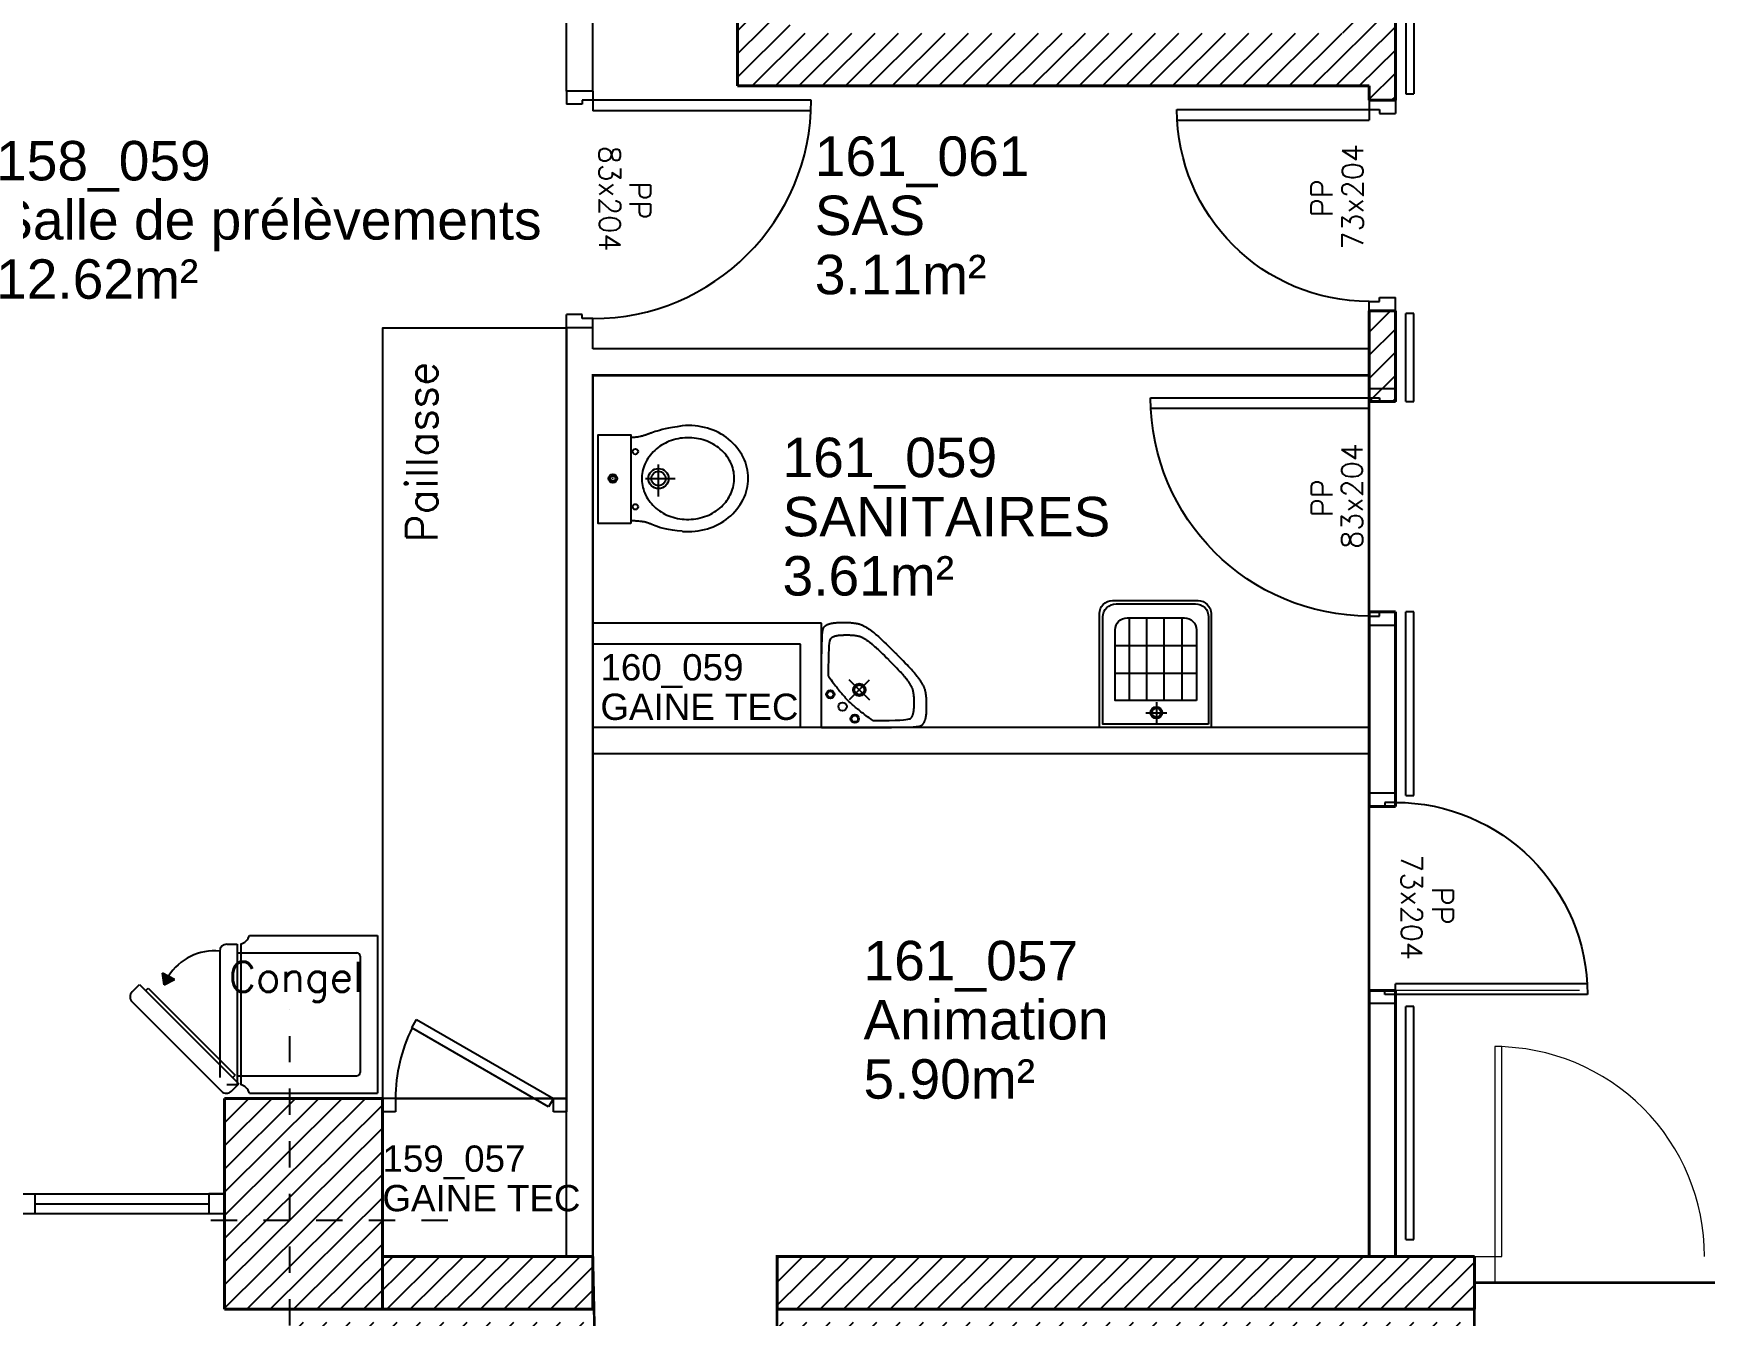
# Model space of a CAD drawing. Header units: metres. Extents: x -8 to 211, y -5 to 120.
# Drawn here: x 157.32 to 163.67, y 56.47 to 61.35 of the extents above; entities that cross this region are included whole.
import ezdxf
from ezdxf.enums import TextEntityAlignment as Align

# ---------------------------------------------------------------- set-up
doc = ezdxf.new("R2010")
doc.units = ezdxf.units.M
doc.header["$LTSCALE"] = 0.8
doc.header["$MEASUREMENT"] = 0
doc.linetypes.add('CACHÉ', pattern=[0.25, 0.125, -0.125])
doc.linetypes.add('CONTINU', pattern=[0])
doc.layers.get('0').update_dxf_attribs({"linetype": 'CONTINUOUS'})
for name, color, linetype in [('001axes', 7, 'CONTINUOUS'), ('A-EQTE-SANITAIRE', 5, 'CONTINUOUS'), ('A_AGENC', 204, 'CONTINUOUS'), ('A_CHASS', 4, 'CONTINUOUS'), ('A_EQMP', 142, 'CONTINUOUS'), ('A_Etiqu_Gaine', 7, 'CONTINUOUS'), ('A_Etiqu_Gaine_ancien', 7, 'CONTINUOUS'), ('A_Etiqu_Gaine_code', 7, 'CONTINUOUS'), ('A_Etiqu_Local', 7, 'CONTINUOUS'), ('A_HACH_STRUC', 7, 'CONTINUOUS'), ('A_MURS_CLOI', 7, 'CONTINUOUS'), ('EQuipement-main courante', 181, 'CONTINUOUS'), ('Z_Pole 11_Administratif', 8, 'CONTINUOUS')]:
    doc.layers.add(name, color=color, linetype=linetype)
for name, color, linetype, lineweight in [('A_MURS_STRU', 7, 'CONTINUOUS', 40), ('A_PORTE', 7, 'CONTINU', 0), ('A_SANI', 5, 'CONTINU', 0)]:
    doc.layers.add(name, color=color, linetype=linetype, lineweight=lineweight)
doc.styles.add('Attribut', font='arial.ttf')
doc.styles.add('ROMANS8', font='romans8', dxfattribs={"height": 10})

# ---------------------------------------------------------------- blocks, each defined once
blk = doc.blocks.new('BROCA1-G141')
at = {"layer": 'A-EQTE-SANITAIRE', "linetype": 'Continuous'}
for p, q in [((15.049496, 13.83873), (15.049496, 13.9608)), ((15.000668, 13.907089), (15.112972, 13.907089))]:
    blk.add_line(p, q, dxfattribs=at)
for points in [[(15.139828, 14.107285), (15.120464, 14.104358), (15.103278, 14.101451), (15.088104, 14.098583), (15.074776, 14.095774), (15.063127, 14.093043), (15.052992, 14.09041), (15.044204, 14.087893), (15.036599, 14.085514), (15.030008, 14.08329), (15.024268, 14.081243), (15.024268, 14.081243), (15.021664, 14.08029), (15.019208, 14.079381), (15.016879, 14.078511), (15.014652, 14.077675), (15.012506, 14.076869), (15.010418, 14.076087), (15.008365, 14.075324), (15.006325, 14.074576), (15.004275, 14.073838), (15.002193, 14.073105), (15.002193, 14.073105), (15.000062, 14.072373), (14.997883, 14.071647), (14.995667, 14.07093), (14.99342, 14.070227), (14.991152, 14.069544), (14.988871, 14.068886), (14.986584, 14.068257), (14.984302, 14.067662), (14.982031, 14.067106), (14.97978, 14.066594), (14.97978, 14.066594), (14.975365, 14.065712), (14.971086, 14.065006), (14.966967, 14.064456), (14.963031, 14.064042), (14.959299, 14.063746), (14.955796, 14.063548), (14.952543, 14.063427), (14.949563, 14.063365), (14.94688, 14.063342), (14.944515, 14.063339)], [(15.139828, 13.706894), (15.120464, 13.708589), (15.103278, 13.710692), (15.088104, 13.71312), (15.074776, 13.715791), (15.063127, 13.718626), (15.052992, 13.721542), (15.044204, 13.724458), (15.036599, 13.727293), (15.030008, 13.729965), (15.024268, 13.732393), (15.024268, 13.732393), (15.021664, 13.733492), (15.019208, 13.734515), (15.016879, 13.735465), (15.014652, 13.736347), (15.012506, 13.737166), (15.010418, 13.737925), (15.008365, 13.73863), (15.006325, 13.739285), (15.004275, 13.739895), (15.002193, 13.740463), (15.002193, 13.740463), (15.000062, 13.740994), (14.997883, 13.74149), (14.995667, 13.741952), (14.99342, 13.742381), (14.991152, 13.742778), (14.988871, 13.743144), (14.986584, 13.743481), (14.984302, 13.74379), (14.982031, 13.744072), (14.97978, 13.744329), (14.97978, 13.744329), (14.975362, 13.74477), (14.971067, 13.745123), (14.966902, 13.745398), (14.962875, 13.745605), (14.958994, 13.745753), (14.955268, 13.745852), (14.951705, 13.745912), (14.948313, 13.745943), (14.9451, 13.745955), (14.942074, 13.745956)]]:
    blk.add_lwpolyline(points, dxfattribs=at)
blk.add_lwpolyline([(15.140522, 13.705987, 0.092603), (15.235451, 13.716162, 0.097518), (15.315693, 13.758539, 0.107322), (15.371444, 13.827953, 0.116228), (15.390337, 13.908128, 0.11669), (15.371389, 13.988212, 0.108258), (15.315694, 14.057039, 0.098236), (15.235568, 14.098646, 0.092772), (15.140523, 14.107998, 0.094013)], format="xyb", dxfattribs=at)
blk.add_lwpolyline([(14.944515, 13.736191), (14.820004, 13.736191), (14.820004, 14.073105), (14.944515, 14.073105)], close=True, dxfattribs=at)
blk.add_lwpolyline([(15.337568, 13.910727, 0.110065), (15.323337, 13.968894, 0.102556), (15.283815, 14.019442, 0.093461), (15.227068, 14.051665, 0.087911), (15.158587, 14.062343, 0.087911), (15.090607, 14.048841, 0.093461), (15.035242, 14.014298, 0.102556), (14.997845, 13.962157, 0.110065), (14.986033, 13.903451, 0.110065), (15.000263, 13.845285, 0.102556), (15.039786, 13.794736, 0.093461), (15.096533, 13.762513, 0.087911), (15.165014, 13.751836, 0.087911), (15.232994, 13.765338, 0.093461), (15.288359, 13.799881, 0.102556), (15.325756, 13.852022, 0.110065)], format="xyb", close=True, dxfattribs=at)
for centre, radius in [((14.961605, 14.009628), 0.010462), ((14.876156, 13.907089), 0.01664), ((14.876156, 13.907089), 0.016619), ((14.876156, 13.907089), 0.009631), ((15.049496, 13.907089), 0.038283), ((15.049496, 13.907089), 0.027569), ((14.876156, 13.907089), 0.000007), ((14.961605, 13.799667), 0.010462)]:
    blk.add_circle(centre, radius, dxfattribs=at)
blk = doc.blocks.new('BROCA1-G143')
at = {"layer": 'A-EQTE-SANITAIRE', "linetype": 'Continuous'}
for p, q in [((16.839743, 13.063065), (16.839743, 13.37743)), ((16.839743, 13.063065), (16.839743, 13.37743)), ((16.905628, 13.063065), (16.905628, 13.37743)), ((16.971512, 13.063065), (16.971512, 13.37743)), ((17.039278, 13.063065), (17.039278, 13.37743)), ((16.785154, 13.272953), (17.09387, 13.272953)), ((16.785154, 13.16754), (17.09387, 13.16754)), ((16.785154, 13.167538), (17.09387, 13.167538)), ((16.941767, 13.057196), (16.941767, 12.976889)), ((16.901613, 13.017042), (16.98192, 13.017042))]:
    blk.add_line(p, q, dxfattribs=at)
for points in [[(17.149967, 12.960915), (16.725264, 12.960915), (16.725264, 13.393494, -0.414214), (16.775263, 13.443494), (17.099966, 13.443493, -0.414214), (17.149966, 13.393494)], [(17.140051, 12.973038), (16.73847, 12.973038), (16.73847, 13.380997, -0.414214), (16.788469, 13.430997), (17.090052, 13.430996, -0.414214), (17.140052, 13.380997)], [(17.09387, 13.063065), (16.785154, 13.063065), (16.785154, 13.33243, -0.414214), (16.830153, 13.37743), (17.048868, 13.37743, -0.414214), (17.093868, 13.33243)]]:
    blk.add_lwpolyline(points, format="xyb", close=True, dxfattribs=at)
for radius in [0.022233, 0.016595]:
    blk.add_circle((16.941767, 13.017042), radius, dxfattribs=at)
blk = doc.blocks.new('BROCA1-G145')
at = {"layer": 'A-EQTE-SANITAIRE', "linetype": 'Continuous'}
for points in [[(15.669083, 12.960915), (15.669084, 13.018017), (15.6691, 13.06972), (15.669145, 13.116198), (15.669238, 13.157625), (15.669394, 13.194175), (15.669629, 13.226023), (15.66996, 13.253341), (15.670404, 13.276305), (15.670976, 13.295088), (15.671694, 13.309864), (15.671694, 13.309864), (15.672111, 13.315815), (15.672569, 13.320896), (15.673066, 13.325193), (15.673602, 13.328795), (15.674176, 13.331788), (15.674787, 13.334262), (15.675436, 13.336302), (15.676121, 13.337997), (15.676843, 13.339435), (15.6776, 13.340702), (15.6776, 13.340702), (15.678392, 13.341873), (15.679226, 13.34297), (15.680105, 13.344001), (15.681037, 13.344974), (15.682025, 13.345897), (15.683077, 13.346779), (15.684197, 13.347628), (15.685392, 13.348452), (15.686667, 13.34926), (15.688027, 13.35006), (15.688027, 13.35006), (15.689477, 13.350857), (15.691022, 13.351647), (15.692664, 13.352426), (15.694407, 13.353187), (15.696253, 13.353923), (15.698206, 13.354629), (15.700268, 13.355298), (15.702443, 13.355924), (15.704734, 13.356502), (15.707144, 13.357025), (15.707144, 13.357025), (15.709675, 13.357489), (15.712326, 13.357897), (15.715094, 13.358253), (15.717977, 13.358561), (15.720972, 13.358828), (15.724078, 13.359056), (15.727292, 13.359251), (15.73061, 13.359417), (15.734032, 13.359559), (15.737555, 13.359681), (15.737555, 13.359681), (15.741173, 13.359787), (15.744874, 13.359875), (15.74864, 13.359941), (15.752456, 13.359981), (15.756305, 13.359992), (15.760171, 13.359971), (15.764038, 13.359915), (15.767889, 13.359819), (15.771709, 13.359681), (15.775481, 13.359497), (15.775481, 13.359497), (15.779189, 13.359265), (15.782821, 13.358986), (15.786365, 13.358665), (15.78981, 13.358305), (15.793143, 13.357909), (15.796352, 13.357481), (15.799427, 13.357023), (15.802355, 13.35654), (15.805124, 13.356036), (15.807722, 13.355512), (15.807722, 13.355512), (15.810146, 13.354971), (15.81242, 13.354402), (15.814578, 13.353795), (15.816653, 13.353137), (15.818678, 13.352417), (15.820685, 13.351623), (15.822708, 13.350742), (15.82478, 13.349764), (15.826933, 13.348677), (15.829202, 13.347468), (15.829202, 13.347468), (15.831609, 13.34613), (15.83414, 13.344673), (15.836774, 13.34311), (15.839487, 13.341455), (15.842255, 13.339721), (15.845056, 13.337922), (15.847867, 13.336072), (15.850664, 13.334184), (15.853426, 13.332271), (15.856128, 13.330348), (15.856128, 13.330348), (15.858753, 13.328425), (15.861307, 13.326501), (15.863799, 13.324572), (15.86624, 13.322635), (15.86864, 13.320686), (15.87101, 13.31872), (15.873361, 13.316735), (15.875702, 13.314727), (15.878044, 13.312691), (15.880397, 13.310624), (15.880397, 13.310624), (15.885186, 13.306367), (15.890179, 13.301855), (15.895491, 13.296969), (15.901238, 13.291593), (15.907538, 13.285611), (15.914505, 13.278906), (15.922256, 13.27136), (15.930906, 13.262858), (15.940573, 13.253282), (15.951371, 13.242516)], [(15.669083, 12.960915), (15.726307, 12.96079), (15.778108, 12.960705), (15.824662, 12.960673), (15.866147, 12.960707), (15.902738, 12.96082), (15.934613, 12.961027), (15.961949, 12.961341), (15.984921, 12.961776), (16.003708, 12.962344), (16.018485, 12.963059), (16.018485, 12.963059), (16.024437, 12.963476), (16.029517, 12.963933), (16.033815, 12.964429), (16.037417, 12.964963), (16.040411, 12.965536), (16.042885, 12.966147), (16.044926, 12.966794), (16.046621, 12.967479), (16.048059, 12.9682), (16.049327, 12.968956), (16.049327, 12.968956), (16.050498, 12.969749), (16.051595, 12.970583), (16.052626, 12.971463), (16.053599, 12.972395), (16.054523, 12.973385), (16.055405, 12.974438), (16.056254, 12.97556), (16.057078, 12.976756), (16.057886, 12.978032), (16.058685, 12.979393), (16.058685, 12.979393), (16.059482, 12.980845), (16.060273, 12.982391), (16.061052, 12.984035), (16.061813, 12.985779), (16.062549, 12.987626), (16.063255, 12.989579), (16.063924, 12.991642), (16.064551, 12.993818), (16.06513, 12.996109), (16.065653, 12.998519), (16.065653, 12.998519), (16.066118, 13.001049), (16.066527, 13.003699), (16.066884, 13.006466), (16.067194, 13.009348), (16.067461, 13.012342), (16.06769, 13.015446), (16.067886, 13.018658), (16.068053, 13.021976), (16.068196, 13.025397), (16.068319, 13.028919), (16.068319, 13.028919), (16.068425, 13.032538), (16.068512, 13.036238), (16.068578, 13.040005), (16.068618, 13.043821), (16.068629, 13.047671), (16.068608, 13.051538), (16.068551, 13.055406), (16.068454, 13.059258), (16.068315, 13.063078), (16.06813, 13.06685), (16.06813, 13.06685), (16.067897, 13.070558), (16.067618, 13.074191), (16.067296, 13.077735), (16.066935, 13.081179), (16.066538, 13.084511), (16.066109, 13.087721), (16.065651, 13.090794), (16.065168, 13.093721), (16.064662, 13.096489), (16.064138, 13.099087), (16.064138, 13.099087), (16.063596, 13.101509), (16.063027, 13.103782), (16.062419, 13.105939), (16.06176, 13.108013), (16.061039, 13.110036), (16.060244, 13.112043), (16.059364, 13.114065), (16.058385, 13.116137), (16.057298, 13.118291), (16.056089, 13.12056), (16.056089, 13.12056), (16.054751, 13.122968), (16.053294, 13.125501), (16.051732, 13.128136), (16.050077, 13.13085), (16.048343, 13.13362), (16.046545, 13.136423), (16.044695, 13.139236), (16.042807, 13.142035), (16.040895, 13.144798), (16.038972, 13.147501), (16.038972, 13.147501), (16.037048, 13.150126), (16.035124, 13.15268), (16.033195, 13.155172), (16.031258, 13.157612), (16.029308, 13.160012), (16.027343, 13.162381), (16.025357, 13.164731), (16.023348, 13.167071), (16.021312, 13.169413), (16.019245, 13.171766), (16.019245, 13.171766), (16.014988, 13.176554), (16.010475, 13.181547), (16.005589, 13.18686), (16.000214, 13.192609), (15.994233, 13.198909), (15.98753, 13.205877), (15.979987, 13.213628), (15.971489, 13.222278), (15.961918, 13.231942), (15.951158, 13.242737)]]:
    blk.add_lwpolyline(points, dxfattribs=at)
blk = doc.blocks.new('BROCA1-G144')
at = {"layer": 'A-EQTE-SANITAIRE', "linetype": 'Continuous'}
for q in [(15.773973, 13.065353), (15.773988, 13.142448), (15.851075, 13.142448), (15.85109, 13.065353)]:
    blk.add_line((15.812547, 13.103897), q, dxfattribs=at)
for points in [[(15.695832, 13.15593), (15.695941, 13.190033), (15.696284, 13.218005), (15.696834, 13.240489), (15.697562, 13.25813), (15.69844, 13.27157), (15.699441, 13.281453), (15.700534, 13.288423), (15.701693, 13.293123), (15.702889, 13.296198), (15.704094, 13.29829), (15.704094, 13.29829), (15.704693, 13.299157), (15.705297, 13.299949), (15.705916, 13.300677), (15.70656, 13.30135), (15.707238, 13.301979), (15.70796, 13.302574), (15.708736, 13.303145), (15.709576, 13.303701), (15.71049, 13.304254), (15.711487, 13.304813), (15.711487, 13.304813), (15.712576, 13.305385), (15.713759, 13.305967), (15.715037, 13.306552), (15.716409, 13.307133), (15.717876, 13.307705), (15.719439, 13.30826), (15.721099, 13.308792), (15.722855, 13.309295), (15.724709, 13.309762), (15.72666, 13.310186), (15.72666, 13.310186), (15.728709, 13.310562), (15.730855, 13.310893), (15.733096, 13.311183), (15.735429, 13.311434), (15.737853, 13.311651), (15.740367, 13.311837), (15.742969, 13.311996), (15.745656, 13.312131), (15.748427, 13.312247), (15.75128, 13.312346), (15.75128, 13.312346), (15.754212, 13.312432), (15.757211, 13.312503), (15.760264, 13.312556), (15.763357, 13.312588), (15.766477, 13.312597), (15.769612, 13.312579), (15.772746, 13.312533), (15.775869, 13.312455), (15.778965, 13.312342), (15.782022, 13.312192), (15.782022, 13.312192), (15.785026, 13.312003), (15.787969, 13.311777), (15.79084, 13.311517), (15.79363, 13.311224), (15.796329, 13.310903), (15.798928, 13.310556), (15.801417, 13.310185), (15.803787, 13.309793), (15.806029, 13.309383), (15.808132, 13.308959), (15.808132, 13.308959), (15.810093, 13.308519), (15.811934, 13.308058), (15.81368, 13.307566), (15.815359, 13.307032), (15.816998, 13.306448), (15.818622, 13.305804), (15.82026, 13.30509), (15.821937, 13.304298), (15.82368, 13.303417), (15.825517, 13.302438), (15.825517, 13.302438), (15.827466, 13.301355), (15.829516, 13.300175), (15.831649, 13.29891), (15.833845, 13.297571), (15.836087, 13.296167), (15.838356, 13.294711), (15.840632, 13.293213), (15.842898, 13.291685), (15.845135, 13.290136), (15.847323, 13.288579), (15.847323, 13.288579), (15.849449, 13.287022), (15.851517, 13.285464), (15.853534, 13.283902), (15.855511, 13.282332), (15.857455, 13.280753), (15.859374, 13.279161), (15.861277, 13.277553), (15.863173, 13.275926), (15.86507, 13.274277), (15.866977, 13.272603), (15.866977, 13.272603), (15.870856, 13.269155), (15.874901, 13.2655), (15.879206, 13.261543), (15.883864, 13.257189), (15.888969, 13.252345), (15.894615, 13.246914), (15.900896, 13.240803), (15.907905, 13.233916), (15.915737, 13.226159), (15.924485, 13.217438)], [(15.864564, 12.98719), (15.898665, 12.987305), (15.926636, 12.987652), (15.949121, 12.988204), (15.966762, 12.988933), (15.980203, 12.989811), (15.990087, 12.99081), (15.997059, 12.991902), (16.00176, 12.99306), (16.004836, 12.994255), (16.006929, 12.99546), (16.006929, 12.99546), (16.007797, 12.996059), (16.008589, 12.996663), (16.009317, 12.997283), (16.009991, 12.997927), (16.01062, 12.998605), (16.011215, 12.999328), (16.011785, 13.000105), (16.012342, 13.000946), (16.012894, 13.001861), (16.013453, 13.002858), (16.013453, 13.002858), (16.014024, 13.003948), (16.014606, 13.005131), (16.01519, 13.006409), (16.015771, 13.007781), (16.016342, 13.009249), (16.016897, 13.010812), (16.017428, 13.012472), (16.01793, 13.014228), (16.018396, 13.016082), (16.018819, 13.018033), (16.018819, 13.018033), (16.019195, 13.020083), (16.019525, 13.022228), (16.019814, 13.024469), (16.020064, 13.026802), (16.020281, 13.029226), (16.020466, 13.03174), (16.020624, 13.034341), (16.020759, 13.037028), (16.020874, 13.039798), (16.020973, 13.042651), (16.020973, 13.042651), (16.021059, 13.045582), (16.021129, 13.04858), (16.021182, 13.051632), (16.021214, 13.054724), (16.021223, 13.057843), (16.021205, 13.060976), (16.021159, 13.06411), (16.021081, 13.067232), (16.020968, 13.070327), (16.020818, 13.073383), (16.020818, 13.073383), (16.020629, 13.076388), (16.020403, 13.07933), (16.020142, 13.082201), (16.01985, 13.084992), (16.019529, 13.087691), (16.019182, 13.090291), (16.018811, 13.092781), (16.018419, 13.095151), (16.01801, 13.097394), (16.017586, 13.099497), (16.017586, 13.099497), (16.017147, 13.10146), (16.016686, 13.103301), (16.016194, 13.105048), (16.015661, 13.106728), (16.015078, 13.108367), (16.014434, 13.109993), (16.013721, 13.111631), (16.012929, 13.113308), (16.012049, 13.115053), (16.01107, 13.11689), (16.01107, 13.11689), (16.009988, 13.11884), (16.008809, 13.120891), (16.007544, 13.123024), (16.006204, 13.125222), (16.004801, 13.127464), (16.003345, 13.129734), (16.001847, 13.132011), (16.000319, 13.134277), (15.998771, 13.136514), (15.997214, 13.138702), (15.997214, 13.138702), (15.995656, 13.140829), (15.994098, 13.142897), (15.992536, 13.144915), (15.990967, 13.146892), (15.989388, 13.148835), (15.987795, 13.150755), (15.986187, 13.152658), (15.98456, 13.154554), (15.982911, 13.15645), (15.981236, 13.158357), (15.981236, 13.158357), (15.977788, 13.162235), (15.974132, 13.16628), (15.970174, 13.170583), (15.96582, 13.17524), (15.960975, 13.180343), (15.955544, 13.185987), (15.949433, 13.192265), (15.942547, 13.199271), (15.934792, 13.207099), (15.926072, 13.215843)], [(15.695832, 13.15593), (15.700882, 13.148529), (15.705617, 13.14173), (15.710067, 13.135475), (15.714265, 13.129702), (15.718243, 13.124352), (15.722032, 13.119365), (15.725664, 13.114681), (15.729171, 13.11024), (15.732585, 13.105981), (15.735936, 13.101845), (15.735936, 13.101845), (15.739255, 13.097779), (15.742561, 13.093764), (15.745869, 13.089785), (15.749197, 13.08583), (15.752561, 13.081885), (15.755977, 13.077939), (15.759462, 13.073978), (15.763032, 13.069989), (15.766704, 13.065958), (15.770494, 13.061874)], [(15.864564, 12.98719), (15.857163, 12.992238), (15.850364, 12.996972), (15.844108, 13.001422), (15.838334, 13.00562), (15.832983, 13.009599), (15.827995, 13.013389), (15.82331, 13.017023), (15.818867, 13.020531), (15.814608, 13.023946), (15.810472, 13.0273), (15.810472, 13.0273), (15.806406, 13.030621), (15.802391, 13.033928), (15.798413, 13.037238), (15.794458, 13.040567), (15.790514, 13.043933), (15.786567, 13.04735), (15.782605, 13.050837), (15.778614, 13.054409), (15.774581, 13.058082), (15.770494, 13.061874)]]:
    blk.add_lwpolyline(points, dxfattribs=at)
for centre, radius in [((15.702607, 13.08683), 0.015902), ((15.702607, 13.08683), 0.012175), ((15.812547, 13.103897), 0.023709), ((15.812547, 13.103897), 0.018487), ((15.749024, 13.040398), 0.015914), ((15.795457, 12.993965), 0.015902), ((15.795457, 12.993965), 0.012175)]:
    blk.add_circle(centre, radius, dxfattribs=at)
at = {"layer": 'A-EQTE-SANITAIRE'}
blk.add_blockref('BROCA1-G145', (0, 0), dxfattribs=at)
blk = doc.blocks.new('A_Etiqu_Local')
at = {"style": 'Attribut', "flags": 1}
for tag, p in [('CODE_HOPITAL', (-0.4463, 1.632)), ('CODE_SITE', (-0.4463, 1.407)), ('CODE_BATIMENT', (-0.4463, 1.182)), ('CODE_SECTEUR', (-0.4463, 0.957)), ('CODE_ETAGE', (-0.4463, 0.732)), ('NOM_NORMALISE', (-0.4463, -0.843)), ('SECTEUR_ACTIVITE', (-0.4463, -1.068)), ('SOUS_SECTEUR_ACTIVITE', (-0.4463, -1.293)), ('VOLUME', (-0.4463, -1.518)), ('SERVICE', (-0.4463, -1.743)), ('CODE_UG', (-0.4463, -1.968)), ('CODE_UA', (-0.4463, -2.193)), ('CODE_POLE', (-0.4463, -2.418)), ('OCCUPANT_EXTERNE', (-0.4463, -2.643)), ('DISPONIBILITE', (-0.4463, -2.868)), ('ACCES_HANDICAPES', (-0.4463, -3.093)), ('NATURE_SOL', (-0.4463, -3.318)), ('RISQUE_LABORATOIRE', (-0.4463, -3.543)), ('AMIANTE', (-0.4463, -3.768))]:
    blk.add_attdef(tag, p, '', height=0.15, dxfattribs=at)
at = {"layer": 'A_Etiqu_Local', "style": 'Attribut'}
for tag, p in [('CODE_PIECE', (-0.4463, 0.282)), ('NOM_USAGE', (-0.4463, 0.057)), ('SURFACE', (-0.4463, -0.168))]:
    blk.add_attdef(tag, p, '', height=0.15, dxfattribs=at)
blk = doc.blocks.new('A_Etiqu_Gaine')
at = {"style": 'Attribut', "flags": 1}
for tag, p in [('CODE_HOPITAL', (-0.4323, 0.8651)), ('CODE_SITE', (-0.4323, 0.7151)), ('CODE_BATIMENT', (-0.4323, 0.5651)), ('CODE_SECTEUR', (-0.4323, 0.4151)), ('CODE_ETAGE', (-0.4323, 0.2651)), ('NOM_NORMALISE', (-0.4323, -0.3349)), ('SECTEUR_ACTIVITE', (-0.4323, -0.4849)), ('SOUS_SECTEUR_ACTIVITE', (-0.4323, -0.6349)), ('SURFACE', (-0.4323, -0.7849)), ('CODE_UG', (-0.4323, -0.9349)), ('CODE_POLE', (-0.4323, -1.0849)), ('AMIANTE', (-0.4323, -1.2349))]:
    blk.add_attdef(tag, p, '', height=0.1, dxfattribs=at)
at = {"layer": 'A_Etiqu_Gaine', "style": 'Attribut'}
blk.add_attdef('NOM_USAGE', (-0.4323, -0.1849), '', height=0.1, dxfattribs=at)
at = {"layer": 'A_Etiqu_Gaine_ancien', "style": 'Attribut'}
blk.add_attdef('CODE_PIECE_ANCIEN', (-0.4323, 0.1151), '', height=0.1, dxfattribs=at)
at = {"layer": 'A_Etiqu_Gaine_code', "style": 'Attribut'}
blk.add_attdef('CODE_PIECE', (-0.4323, -0.0349), '', height=0.1, dxfattribs=at)
blk = doc.blocks.new('P80bt10')
for p, q in [((0.035, 0.93), (0.035, 0.1)), ((0.075, 0.929), (0.075, 0.1)), ((0, 0.1), (0, 0)), ((0, 0.1), (0.035, 0.1)), ((0.035, 0.1), (0.075, 0.1)), ((0.035, 0.1), (0.035, 0.06)), ((0.865, 0.1), (0.865, 0.06)), ((0.9, 0.1), (0.865, 0.1)), ((0.9, 0.1), (0.9, 0)), ((0, 0), (0.05, 0)), ((0.035, 0.06), (0.05, 0.06)), ((0.05, 0.06), (0.05, 0)), ((0.865, 0.06), (0.85, 0.06)), ((0.85, 0.06), (0.85, 0)), ((0.9, 0), (0.85, 0))]:
    blk.add_line(p, q)
blk.add_arc((0.035, 0.1), 0.83, 0, 90)
at = {"style": 'ROMANS8'}
for tag, p in [('DEF', (0.4163, 0.239)), ('DIM', (0.4087, 0.1245))]:
    blk.add_attdef(tag, text='', height=0.08, dxfattribs=at).set_placement(p, align=Align.CENTER)
blk = doc.blocks.new('P70bt10')
for p, q in [((0.035, 0.83), (0.035, 0.1)), ((0.075, 0.8289), (0.075, 0.1)), ((0, 0.1), (0, 0)), ((0, 0.1), (0.035, 0.1)), ((0.035, 0.1), (0.075, 0.1)), ((0.035, 0.1), (0.035, 0.06)), ((0.8, 0.1), (0.765, 0.1)), ((0.765, 0.1), (0.765, 0.06)), ((0.8, 0.1), (0.8, 0)), ((0, 0), (0.05, 0)), ((0.035, 0.06), (0.05, 0.06)), ((0.05, 0.06), (0.05, 0)), ((0.75, 0.06), (0.75, 0)), ((0.765, 0.06), (0.75, 0.06)), ((0.8, 0), (0.75, 0))]:
    blk.add_line(p, q)
blk.add_arc((0.035, 0.1), 0.73, 0, 90)
at = {"style": 'ROMANS8'}
for tag, p in [('DEF', (0.372, 0.2395)), ('DIM', (0.3671, 0.1221))]:
    blk.add_attdef(tag, text='', height=0.08, dxfattribs=at).set_placement(p, align=Align.CENTER)

msp = doc.modelspace()

# ---------------------------------------------------------------- hatches: boundary and pattern name
at = {"layer": 'A_HACH_STRUC'}
h = msp.add_hatch(dxfattribs=at)
h.set_pattern_fill('ANSI31', color=8, scale=0.5, angle=359.76959, style=0)
h.set_pattern_definition([(44.7696, (159.99121, 61.094674), (-0.0440161, 0.0443715), [])])
h.paths.add_polyline_path([(162.4912, 61.9495), (162.2912, 61.9495), (162.2912, 61.3495), (160.1912, 61.3495), (160.1912, 62.2176), (159.9912, 62.2176), (159.9912, 61.1495), (162.3912, 61.1495), (162.3912, 61.0947), (162.4912, 61.0947), (162.4912, 61.2947)])
h = msp.add_hatch(dxfattribs=at)
h.set_pattern_fill('ANSI31', color=8, scale=0.5, angle=359.76959, style=0)
h.set_pattern_definition([(44.77, (162.39121, 59.94948), (-0.044016, 0.044372), [])])
h.paths.add_polyline_path([(162.4912, 60.2947), (162.3912, 60.2947), (162.3912, 59.9495), (162.3912, 59.9495), (162.4912, 59.9495)])
h = msp.add_hatch(dxfattribs=at)
h.set_pattern_fill('ANSI31', color=8, scale=0.5, angle=359.76959, style=0)
h.paths.add_polyline_path([(159.4412, 56.6995), (158.6412, 56.6995), (158.6412, 56.4995), (159.4412, 56.4995)])
h.paths.add_polyline_path([(159.4412, 56.4495), (158.2899, 56.4495), (158.2899, 56.3495), (158.3914, 56.3495), (158.3914, 56.2495), (158.4212, 56.2495), (159.4412, 56.2495)])
h.paths.add_polyline_path([(158.6412, 56.8373), (158.2899, 56.8373), (158.2899, 56.4995), (158.6412, 56.4995)])
h.paths.add_polyline_path([(158.2899, 56.8373), (158.0412, 56.8373), (158.0412, 56.4995), (158.2899, 56.4995)])
h.paths.add_polyline_path([(158.2899, 57.2995), (158.0412, 57.2995), (158.0412, 56.8373), (158.2899, 56.8373)])
h.paths.add_polyline_path([(158.6412, 57.2995), (158.2899, 57.2995), (158.2899, 56.8373), (158.6412, 56.8373)])
h = msp.add_hatch(dxfattribs=at)
h.set_pattern_fill('ANSI31', color=8, scale=0.5, angle=359.76959, style=0)
h.set_pattern_definition([(44.7696, (160.141204, 56.249464), (-0.0440161, 0.0443715), [])])
h.paths.add_polyline_path([(162.7914, 56.6995), (160.1412, 56.6995), (160.1412, 56.4995), (162.7914, 56.4995)])
h.paths.add_polyline_path([(162.7914, 56.4495), (160.1412, 56.4495), (160.1412, 56.2495), (162.7914, 56.2495)])

# ---------------------------------------------------------------- linework, layer by layer
at = {"layer": '001axes', "color": 8, "linetype": 'CACHÉ'}
for p, q in [((158.2899, 56.0373), (158.2899, 57.6373)), ((157.9898, 56.8373), (158.8898, 56.8373))]:
    msp.add_line(p, q, dxfattribs=at)
at = {"layer": 'A_AGENC', "color": 8}
for p, q in [((158.7535, 57.5683), (158.7715, 57.5995)), ((159.2732, 57.2683), (158.7535, 57.5683)), ((158.7715, 57.5995), (159.2912, 57.2995)), ((158.6911, 57.2995), (158.6412, 57.2995)), ((158.6911, 57.2995), (159.3412, 57.2995)), ((158.6912, 57.2995), (158.6912, 57.2495)), ((159.2912, 57.2995), (159.2732, 57.2683)), ((159.2912, 57.2495), (159.2912, 57.2995)), ((158.6912, 57.2495), (158.6412, 57.2495)), ((159.3412, 57.2495), (159.2912, 57.2495))]:
    msp.add_line(p, q, dxfattribs=at)
msp.add_arc((159.2912, 57.2995), 0.6001, 153.43368, 180.00001, dxfattribs=at)
at = {"layer": 'A_CHASS', "color": 8}
for p, q in [((151.0412, 56.937), (158.0412, 56.937)), ((157.3212, 56.862), (157.3212, 56.937)), ((158.0412, 56.937), (158.0412, 56.862)), ((151.0412, 56.862), (158.0412, 56.862)), ((157.3212, 56.8995), (157.9812, 56.8995))]:
    msp.add_line(p, q, dxfattribs=at)
at = {"layer": 'A_EQMP', "color": 8, "linetype": 'Continuous'}
for p, q in [((158.0497, 57.8866), (158.0894, 57.8866)), ((158.0894, 57.8866), (158.0894, 57.3528)), ((158.1027, 57.8866), (158.1027, 57.3528)), ((158.1358, 57.9197), (158.6232, 57.9197)), ((158.6232, 57.9197), (158.6232, 57.3197)), ((158.0232, 57.8601), (158.0232, 57.3793)), ((158.0894, 57.8535), (158.5437, 57.8535)), ((158.557, 57.8403), (158.557, 57.3992)), ((157.8517, 57.7524), (157.8054, 57.7761)), ((157.812, 57.732), (157.8054, 57.7761)), ((157.806, 57.7758), (157.8055, 57.7753)), ((157.8068, 57.7754), (157.8057, 57.7742)), ((157.8072, 57.7752), (157.8058, 57.7737)), ((157.8076, 57.775), (157.8058, 57.7732)), ((157.808, 57.7748), (157.8059, 57.7727)), ((157.8088, 57.7744), (157.8061, 57.7716)), ((157.8092, 57.7742), (157.8061, 57.7711)), ((157.81, 57.7738), (157.8063, 57.7701)), ((157.8104, 57.7736), (157.8065, 57.769)), ((157.8112, 57.7732), (157.8065, 57.7685)), ((157.8119, 57.7728), (157.8067, 57.7675)), ((157.8123, 57.7726), (157.8068, 57.767)), ((157.8127, 57.7724), (157.8068, 57.7665)), ((157.8131, 57.7722), (157.8069, 57.7659)), ((157.8139, 57.7717), (157.8071, 57.7649)), ((157.8143, 57.7715), (157.8072, 57.7644)), ((157.8151, 57.7711), (157.8073, 57.7634)), ((157.8159, 57.7707), (157.8075, 57.7623)), ((157.8163, 57.7705), (157.8076, 57.7613)), ((157.8171, 57.7701), (157.8077, 57.7608)), ((157.8178, 57.7697), (157.8078, 57.7597)), ((157.8182, 57.7695), (157.8079, 57.7592)), ((157.819, 57.7691), (157.8081, 57.7582)), ((157.8198, 57.7687), (157.8082, 57.7572)), ((157.8202, 57.7685), (157.8084, 57.7561)), ((157.8214, 57.7679), (157.8085, 57.7551)), ((157.8218, 57.7677), (157.8086, 57.7546)), ((157.8222, 57.7675), (157.8087, 57.7541)), ((157.8233, 57.7669), (157.8089, 57.7525)), ((157.8237, 57.7667), (157.809, 57.752)), ((157.8241, 57.7665), (157.8091, 57.7515)), ((157.8253, 57.7659), (157.8093, 57.7499)), ((157.8257, 57.7657), (157.8094, 57.7494)), ((157.8261, 57.7655), (157.8096, 57.7484)), ((157.8273, 57.7649), (157.8097, 57.7473)), ((157.8277, 57.7647), (157.8098, 57.7468)), ((157.8281, 57.7645), (157.8099, 57.7463)), ((157.8292, 57.7639), (157.8101, 57.7447)), ((157.8296, 57.7637), (157.8102, 57.7442)), ((157.8304, 57.7633), (157.8103, 57.7432)), ((157.8312, 57.7629), (157.8105, 57.7422)), ((157.8316, 57.7627), (157.8106, 57.7416)), ((157.8324, 57.7623), (157.8107, 57.7406)), ((157.8328, 57.7621), (157.8108, 57.7401)), ((157.8336, 57.7617), (157.8109, 57.7391)), ((157.8344, 57.7613), (157.8111, 57.738)), ((157.8351, 57.7609), (157.8113, 57.737)), ((157.8355, 57.7607), (157.8113, 57.7365)), ((157.8363, 57.7603), (157.8115, 57.7354)), ((157.8371, 57.7599), (157.8116, 57.7344)), ((157.8375, 57.7597), (157.8118, 57.7334)), ((157.8383, 57.7593), (157.8119, 57.7328)), ((157.8387, 57.7591), (157.812, 57.7323)), ((157.812, 57.732), (157.8517, 57.7524)), ((157.8395, 57.7587), (157.8136, 57.7328)), ((157.8403, 57.7583), (157.816, 57.734)), ((157.841, 57.7578), (157.8185, 57.7353)), ((157.8414, 57.7576), (157.8197, 57.7359)), ((157.8422, 57.7572), (157.8221, 57.7372)), ((157.843, 57.7568), (157.8246, 57.7384)), ((157.8434, 57.7566), (157.8258, 57.7391)), ((157.8442, 57.7562), (157.8283, 57.7403)), ((157.8446, 57.756), (157.8295, 57.741)), ((157.8454, 57.7556), (157.8319, 57.7422)), ((157.8462, 57.7552), (157.8344, 57.7435)), ((157.8465, 57.755), (157.8356, 57.7441)), ((157.8473, 57.7546), (157.8381, 57.7454)), ((157.8485, 57.754), (157.8417, 57.7473)), ((157.8489, 57.7538), (157.843, 57.7479)), ((157.8493, 57.7536), (157.8442, 57.7485)), ((157.8497, 57.7534), (157.8454, 57.7491)), ((157.8505, 57.753), (157.8479, 57.7504)), ((157.8509, 57.7528), (157.8491, 57.751)), ((157.8513, 57.7526), (157.8503, 57.7517)), ((157.6898, 57.7049), (157.7179, 57.7329)), ((157.7179, 57.7329), (158.0954, 57.3555)), ((157.7413, 57.7095), (157.7507, 57.7189)), ((157.7507, 57.7189), (158.0813, 57.3883)), ((157.6898, 57.6674), (158.0298, 57.3274)), ((158.0497, 57.3528), (158.0894, 57.3528)), ((158.0673, 57.3274), (158.0954, 57.3555)), ((158.072, 57.3789), (158.0813, 57.3883)), ((158.0894, 57.3859), (158.5437, 57.3859)), ((158.1358, 57.3197), (158.6232, 57.3197))]:
    msp.add_line(p, q, dxfattribs=at)
msp.add_lwpolyline([(159.3412, 60.2297), (159.3412, 57.2995), (158.6426, 57.2995), (158.6426, 60.2297)], close=True, dxfattribs=at)
for centre, radius, start, end in [((158.0029, 57.6555), 0.2057, 84.34012, 148.04305), ((158.0497, 57.8601), 0.0265, 90, 180), ((158.0914, 57.931), 0.0457, 284.22157, 345.77843), ((158.5437, 57.8403), 0.0132, 0, 90), ((157.7086, 57.6861), 0.0265, 135, 225), ((158.0914, 57.3085), 0.0457, 14.22157, 75.77843), ((158.5437, 57.3992), 0.0132, 270, 0), ((158.0485, 57.3461), 0.0265, 225, 315)]:
    msp.add_arc(centre, radius, start, end, dxfattribs=at)
at = {"layer": 'A_MURS_CLOI', "color": 8, "linetype": 'Continuous'}
for p, q in [((159.3412, 61.1297), (159.3412, 61.4495)), ((159.4412, 61.1297), (159.4412, 61.4495)), ((159.4412, 61.1297), (159.3412, 61.1297)), ((159.4412, 60.2297), (159.3412, 60.2297)), ((159.3412, 56.6995), (159.3412, 60.2297)), ((159.4412, 60.1495), (159.4412, 60.2297)), ((162.3912, 60.1495), (159.4412, 60.1495)), ((162.3912, 60.0495), (159.4412, 60.0495)), ((159.4412, 59.107), (159.4412, 60.0495)), ((160.3103, 59.107), (159.4412, 59.107)), ((160.3103, 58.7104), (160.3103, 59.107)), ((160.2303, 59.027), (159.4412, 59.027)), ((159.4412, 58.7104), (159.4412, 59.027)), ((160.2303, 58.7104), (160.2303, 59.027)), ((162.3912, 58.7104), (159.4412, 58.7104)), ((162.3912, 58.6104), (159.4412, 58.6104)), ((159.4412, 56.6995), (159.4412, 58.6104)), ((158.6412, 57.2495), (158.6412, 57.2995)), ((159.3412, 57.2995), (159.3412, 57.2495)), ((158.0412, 56.937), (157.9812, 56.937)), ((157.9812, 56.937), (157.9812, 56.862)), ((158.0412, 56.862), (158.0412, 56.937)), ((157.9812, 56.862), (158.0412, 56.862))]:
    msp.add_line(p, q, dxfattribs=at)
at = {"layer": 'A_MURS_STRU', "color": 8, "linetype": 'Continuous'}
for p, q in [((159.9912, 63.8495), (159.9912, 61.1495)), ((162.4912, 61.0947), (162.4912, 61.9495)), ((159.9912, 61.1495), (162.3912, 61.1495)), ((162.3912, 61.1495), (162.3912, 61.0947)), ((162.3912, 61.0947), (162.4912, 61.0947)), ((162.4912, 60.2947), (162.3912, 60.2947)), ((162.3912, 59.9495), (162.3912, 60.2947)), ((162.4912, 59.9495), (162.4912, 60.2947)), ((162.3912, 59.9495), (162.4912, 59.9495)), ((162.3912, 59.1495), (162.4912, 59.1495)), ((162.3912, 58.4104), (162.3912, 59.1495)), ((162.4912, 58.4104), (162.4912, 59.1495)), ((162.4912, 58.4104), (162.3912, 58.4104)), ((162.3912, 57.7104), (162.4912, 57.7104)), ((162.3912, 56.6995), (162.3912, 57.7104)), ((162.4912, 56.6995), (162.4912, 57.7104)), ((158.0412, 56.4995), (158.0412, 57.2995)), ((158.0412, 57.2995), (158.6412, 57.2995)), ((158.6412, 57.2995), (158.6412, 56.4995)), ((159.4412, 56.6995), (158.6412, 56.6995)), ((159.4412, 56.4995), (159.4412, 56.6995)), ((162.7914, 56.6995), (160.1412, 56.6995)), ((160.1412, 56.4995), (160.1412, 56.6995)), ((162.7914, 56.4995), (162.7914, 56.6995)), ((158.6412, 56.4995), (158.0412, 56.4995)), ((159.4412, 56.4995), (158.2414, 56.4995)), ((160.1412, 56.4995), (162.7914, 56.4995))]:
    msp.add_line(p, q, dxfattribs=at)
at = {"layer": 'A_PORTE', "color": 8, "linetype": 'Continuous'}
for p, q in [((162.3912, 61.0947), (162.3912, 61.0647)), ((163.1912, 57.7104), (162.4912, 57.7104)), ((162.869, 57.4969), (162.869, 56.5995)), ((162.8956, 57.4969), (162.869, 57.4969)), ((162.8956, 56.6995), (162.8956, 57.4969)), ((162.7914, 56.6995), (162.8956, 56.6995)), ((162.869, 56.5995), (162.7914, 56.5995))]:
    msp.add_line(p, q, dxfattribs=at)
msp.add_arc((162.869, 56.6995), 0.7974, 359.99998, 90, dxfattribs=at)
at = {"layer": 'EQuipement-main courante', "color": 8}
for p, q in [((162.5312, 61.9495), (162.5312, 61.1197)), ((162.5612, 61.9495), (162.5612, 61.1197)), ((162.5312, 61.1197), (162.5612, 61.1197)), ((162.5612, 60.2845), (162.5312, 60.2845)), ((162.5312, 59.9495), (162.5312, 60.2845)), ((162.5612, 59.9495), (162.5612, 60.2845)), ((162.5316, 59.9495), (162.5612, 59.9495)), ((162.5612, 59.1505), (162.5312, 59.1505)), ((162.5312, 58.4523), (162.5312, 59.1505)), ((162.5612, 58.4523), (162.5612, 59.1505)), ((162.5316, 58.4523), (162.5612, 58.4523)), ((162.5612, 57.6501), (162.5312, 57.6501)), ((162.5312, 56.7633), (162.5312, 57.6501)), ((162.5612, 56.7633), (162.5612, 57.6501)), ((162.5316, 56.7633), (162.5612, 56.7633))]:
    msp.add_line(p, q, dxfattribs=at)
at = {"layer": 'Z_Pole 11_Administratif', "color": 8, "const_width": 0.01}
msp.add_lwpolyline([(162.3912, 60.0495), (159.4412, 60.0495), (159.4412, 56.6995), (159.4512, 56.2495), (158.3414, 56.2495), (158.3414, 53.0658), (159.5214, 53.0658), (159.5214, 53.2159), (160.0914, 53.2159), (160.0914, 52.7159), (159.5214, 52.7159), (159.5214, 52.8658), (158.3414, 52.8658), (158.3414, 45.9745), (164.9914, 45.9745), (164.9914, 46.677), (164.5414, 46.677), (164.5414, 56.5995), (162.7914, 56.5995), (162.7914, 56.2495), (160.1412, 56.2495), (160.1412, 56.6995), (162.3912, 56.6995)], close=True, dxfattribs=at)

# ---------------------------------------------------------------- block references
at = {"layer": 'A_Etiqu_Gaine', "color": 8}
for p, values in [((159.9022, 58.9239), {'CODE_PIECE': '160_059', 'NOM_USAGE': 'GAINE TEC'}), ((159.0737, 57.056), {'CODE_PIECE': '159_057', 'NOM_USAGE': 'GAINE TEC'})]:
    msp.add_blockref('A_Etiqu_Gaine', p, dxfattribs=at).add_auto_attribs(values)
at = {"layer": 'A_Etiqu_Local', "color": 8}
ref = msp.add_blockref('A_Etiqu_Local', (157.6194, 60.5081), dxfattribs=at)
ref.add_attrib('CODE_PIECE', '158_059', (157.1731, 60.7901), dxfattribs={"height": 0.15, "style": 'Attribut'})
ref.add_attrib('NOM_USAGE', 'Salle de prélèvements', (157.1731, 60.5651), dxfattribs={"height": 0.15, "style": 'Attribut'})
ref.add_attrib('SURFACE', '12.62m²', (157.1731, 60.3401), dxfattribs={"height": 0.15, "style": 'Attribut'})
ref = msp.add_blockref('A_Etiqu_Local', (160.731, 60.5254), dxfattribs=at)
ref.add_attrib('CODE_PIECE', '161_061', (160.2847, 60.8073), dxfattribs={"height": 0.15, "style": 'Attribut'})
ref.add_attrib('NOM_USAGE', 'SAS', (160.2847, 60.5823), dxfattribs={"height": 0.15, "style": 'Attribut'})
ref.add_attrib('SURFACE', '3.11m²', (160.2847, 60.3573), dxfattribs={"height": 0.15, "style": 'Attribut'})
ref = msp.add_blockref('A_Etiqu_Local', (160.6085, 59.3799), dxfattribs=at)
ref.add_attrib('CODE_PIECE', '161_059', (160.1622, 59.6619), dxfattribs={"height": 0.15, "style": 'Attribut'})
ref.add_attrib('NOM_USAGE', 'SANITAIRES', (160.1622, 59.4369), dxfattribs={"height": 0.15, "style": 'Attribut'})
ref.add_attrib('SURFACE', '3.61m²', (160.1622, 59.2119), dxfattribs={"height": 0.15, "style": 'Attribut'})
ref = msp.add_blockref('A_Etiqu_Local', (160.9162, 57.4672), dxfattribs=at)
ref.add_attrib('CODE_PIECE', '161_057', (160.4699, 57.7491), dxfattribs={"height": 0.15, "style": 'Attribut'})
ref.add_attrib('NOM_USAGE', 'Animation', (160.4699, 57.5241), dxfattribs={"height": 0.15, "style": 'Attribut'})
ref.add_attrib('SURFACE', '5.90m²', (160.4699, 57.2991), dxfattribs={"height": 0.15, "style": 'Attribut'})
at = {"layer": 'A_HACH_STRUC', "color": 8, "rotation": 270}
msp.add_blockref('P80bt10', (159.3412, 61.1297), dxfattribs=at).add_auto_attribs({'DEF': 'PP', 'DIM': '83x204'})
at = {"layer": 'A_HACH_STRUC', "color": 8}
ref = msp.add_blockref('P70bt10', (162.4912, 61.0947), dxfattribs=dict(at, xscale=-1, rotation=90))
ref.add_attrib('DEF', 'PP', dxfattribs={"layer": '0', "height": 0.08, "rotation": 90, "style": 'ROMANS8'}).set_placement((162.2517, 60.7227), align=Align.CENTER)
ref.add_attrib('DIM', '73x204', dxfattribs={"layer": '0', "height": 0.08, "rotation": 90, "style": 'ROMANS8'}).set_placement((162.3691, 60.7276), align=Align.CENTER)
ref = msp.add_blockref('P80bt10', (162.4912, 59.9989), dxfattribs=dict(at, xscale=-1, rotation=90))
ref.add_attrib('DEF', 'PP', dxfattribs={"layer": '0', "height": 0.08, "rotation": 90, "style": 'ROMANS8'}).set_placement((162.2522, 59.5826), align=Align.CENTER)
ref.add_attrib('DIM', '83x204', dxfattribs={"layer": '0', "height": 0.08, "rotation": 90, "style": 'ROMANS8'}).set_placement((162.3667, 59.5903), align=Align.CENTER)
ref = msp.add_blockref('P70bt10', (162.3912, 57.6604), dxfattribs=dict(at, xscale=-1, rotation=270))
ref.add_attrib('DEF', 'PP', dxfattribs={"layer": '0', "height": 0.08, "rotation": 270, "style": 'ROMANS8'}).set_placement((162.6307, 58.0324), align=Align.CENTER)
ref.add_attrib('DIM', '73x204', dxfattribs={"layer": '0', "height": 0.08, "rotation": 270, "style": 'ROMANS8'}).set_placement((162.5133, 58.0275), align=Align.CENTER)
at = {"layer": 'A_SANI', "color": 8}
for name in ['BROCA1-G141', 'BROCA1-G143', 'BROCA1-G144']:
    msp.add_blockref(name, (144.6412, 45.7495), dxfattribs=at)

# ---------------------------------------------------------------- texts
at = {"layer": 'A_EQMP', "color": 8, "linetype": 'Continuous', "style": 'ROMANS8'}
for s, height, rotation, p in [('Paillasse', 0.1188, 90.00463, (158.7884, 59.7569)), ('Congel', 0.11468, 0.00463, (158.3132, 57.7433))]:
    msp.add_text(s, height=height, rotation=rotation, dxfattribs=at).set_placement(p, align=Align.MIDDLE)

doc.saveas('drawing.dxf')
